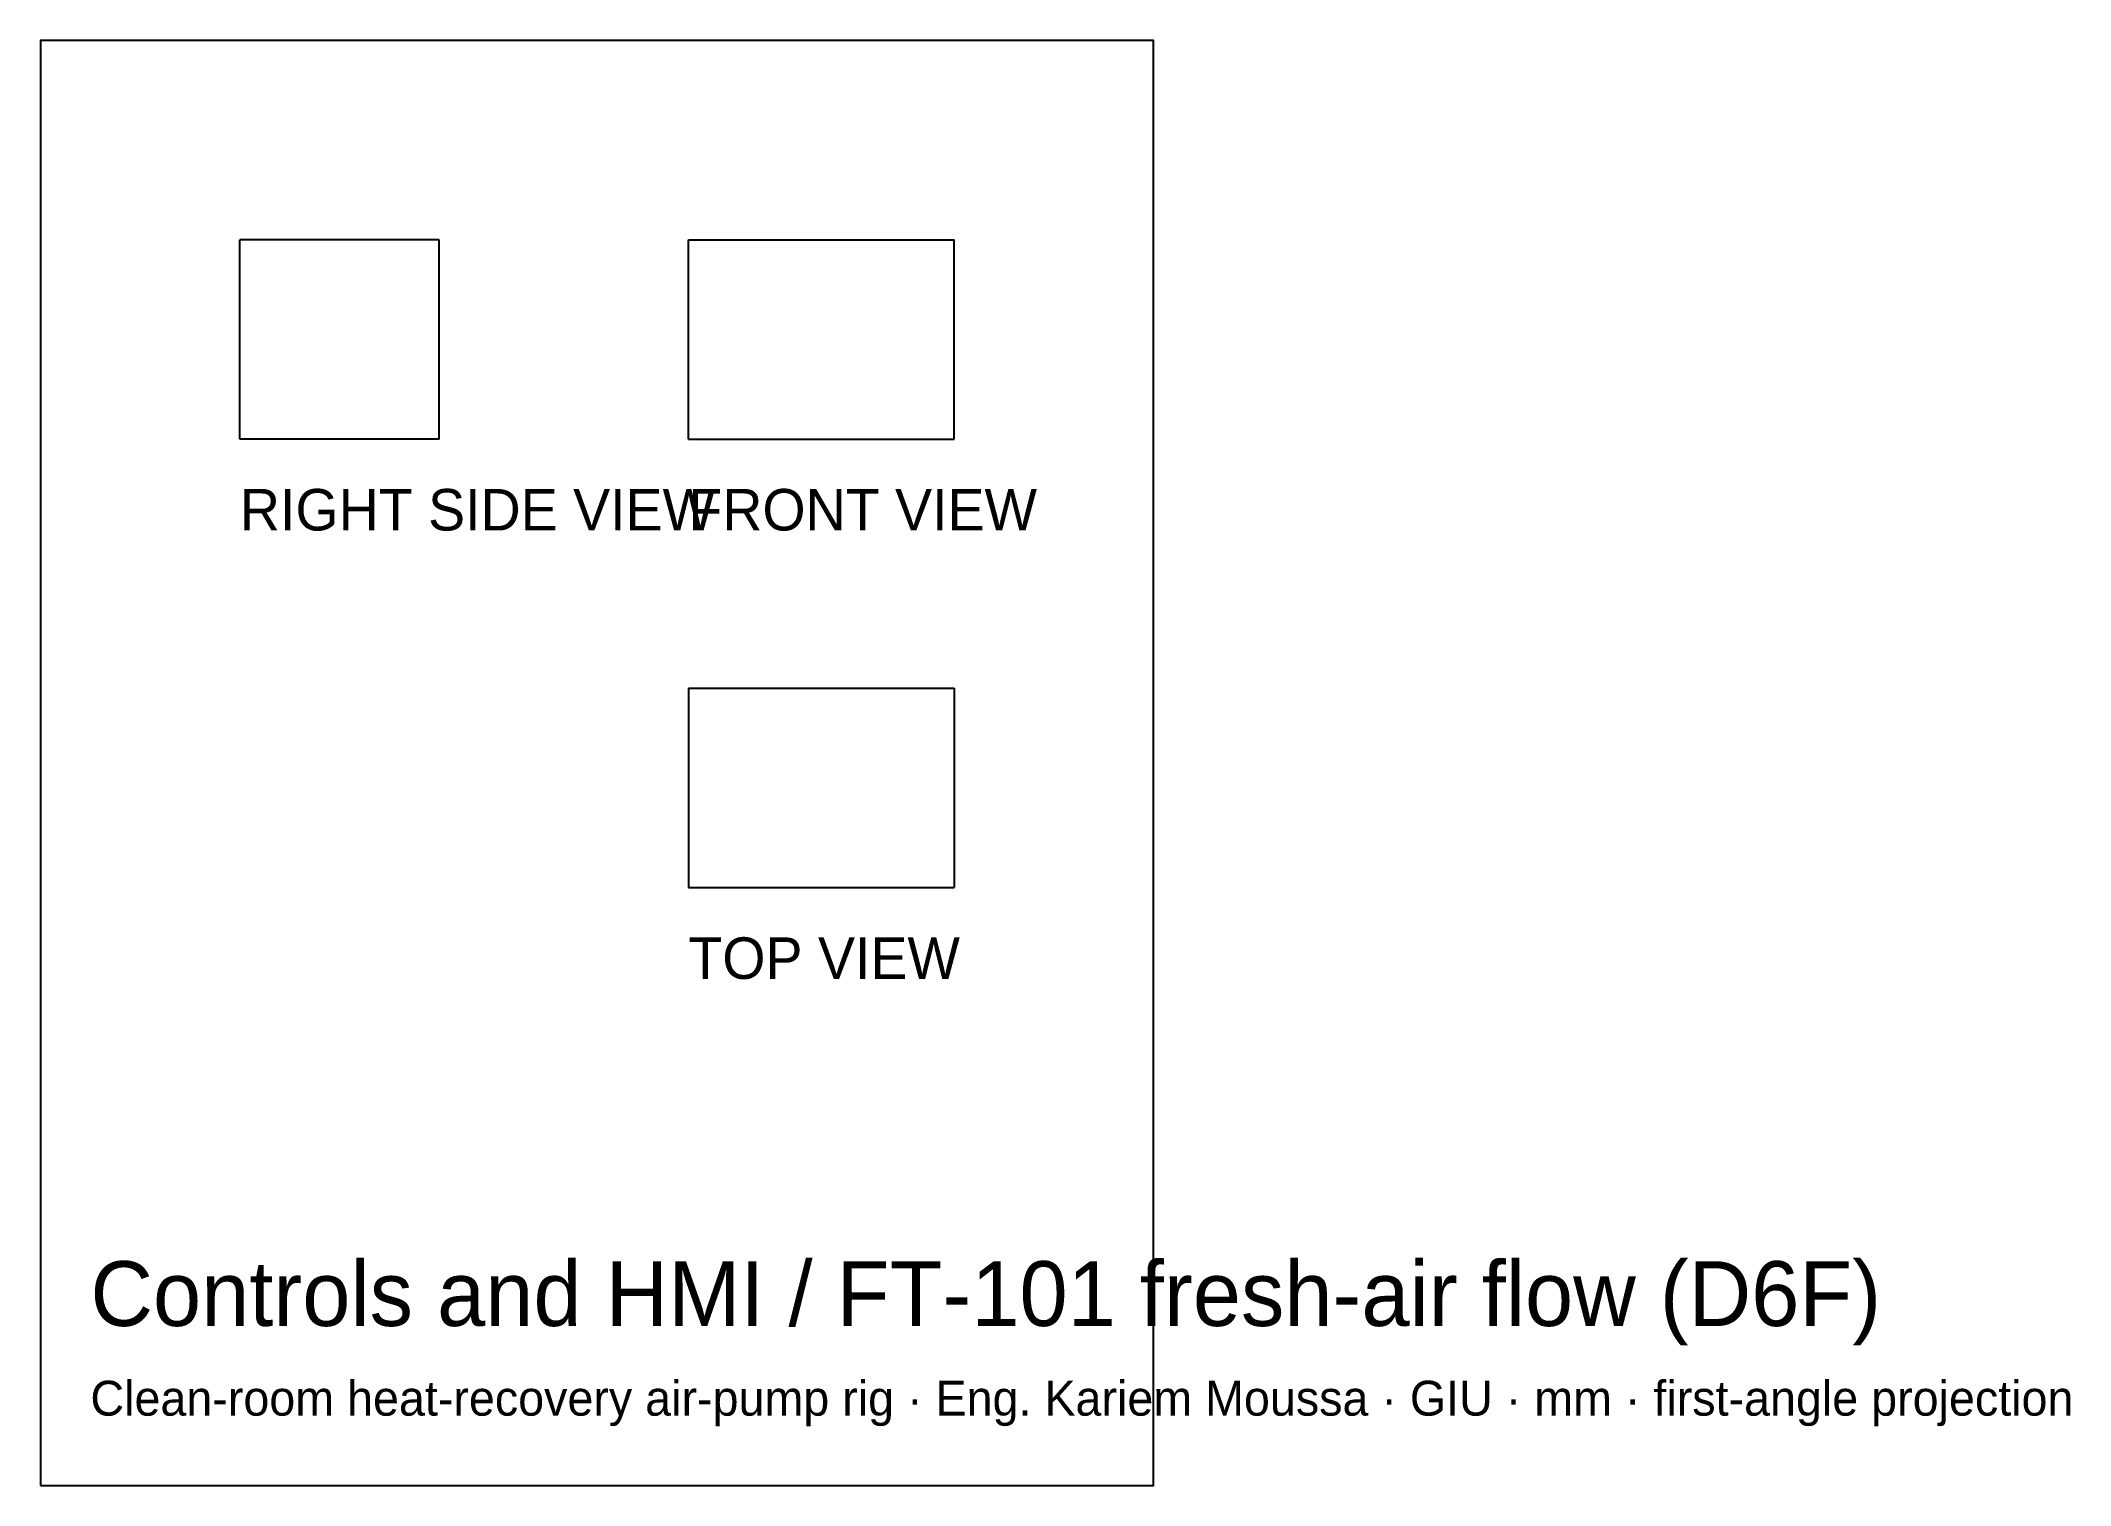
# Model space of a CAD drawing. Header units: millimetres. Extents: x -528 to -406, y 43 to 130.
import ezdxf

# ---------------------------------------------------------------- set-up
doc = ezdxf.new("R2010")
doc.units = ezdxf.units.MM
for name, color, linetype in [('BORDER', 7, 'Continuous'), ('HIDDEN', 8, 'Continuous'), ('TEXT', 5, 'Continuous'), ('VISIBLE', 7, 'Continuous')]:
    doc.layers.add(name, color=color, linetype=linetype)

msp = doc.modelspace()

# ---------------------------------------------------------------- linework, layer by layer
at = {"layer": 'BORDER'}
msp.add_lwpolyline([(-528, 43), (-461, 43), (-461, 130), (-528, 130)], close=True, dxfattribs=at)
at = {"layer": 'HIDDEN'}
for points in [[(-504, 118), (-516, 118)], [(-516, 106), (-516, 118)], [(-504, 106), (-504, 118)], [(-489, 118), (-473, 118)], [(-489, 106), (-489, 118)], [(-473, 106), (-473, 118)], [(-504, 106), (-516, 106)], [(-489, 106), (-473, 106)], [(-489, 91), (-473, 91)], [(-489, 91), (-489, 79)], [(-473, 91), (-473, 79)], [(-489, 79), (-473, 79)]]:
    msp.add_lwpolyline(points, dxfattribs=at)
at = {"layer": 'VISIBLE'}
for points in [[(-504, 118), (-516, 118)], [(-516, 106), (-516, 118)], [(-504, 106), (-504, 118)], [(-489, 118), (-473, 118)], [(-489, 106), (-489, 118)], [(-473, 106), (-473, 118)], [(-504, 106), (-516, 106)], [(-489, 106), (-473, 106)], [(-489, 91), (-473, 91)], [(-489, 91), (-489, 79)], [(-473, 91), (-473, 79)], [(-489, 79), (-473, 79)]]:
    msp.add_lwpolyline(points, dxfattribs=at)

# ---------------------------------------------------------------- texts
at = {"layer": 'TEXT'}
for s, height, p in [('RIGHT SIDE VIEW', 2.5, (-516, 100.5)), ('FRONT VIEW', 2.5, (-489, 100.5)), ('TOP VIEW', 2.5, (-489, 73.5)), ('Controls and HMI / FT-101 fresh-air flow (D6F)', 3.9, (-525, 52.6)), ('Clean-room heat-recovery air-pump rig · Eng. Kariem Moussa · GIU · mm · first-angle projection', 2.1, (-525, 47.2))]:
    msp.add_text(s, height=height, dxfattribs=at).set_placement(p)

doc.saveas('drawing.dxf')
